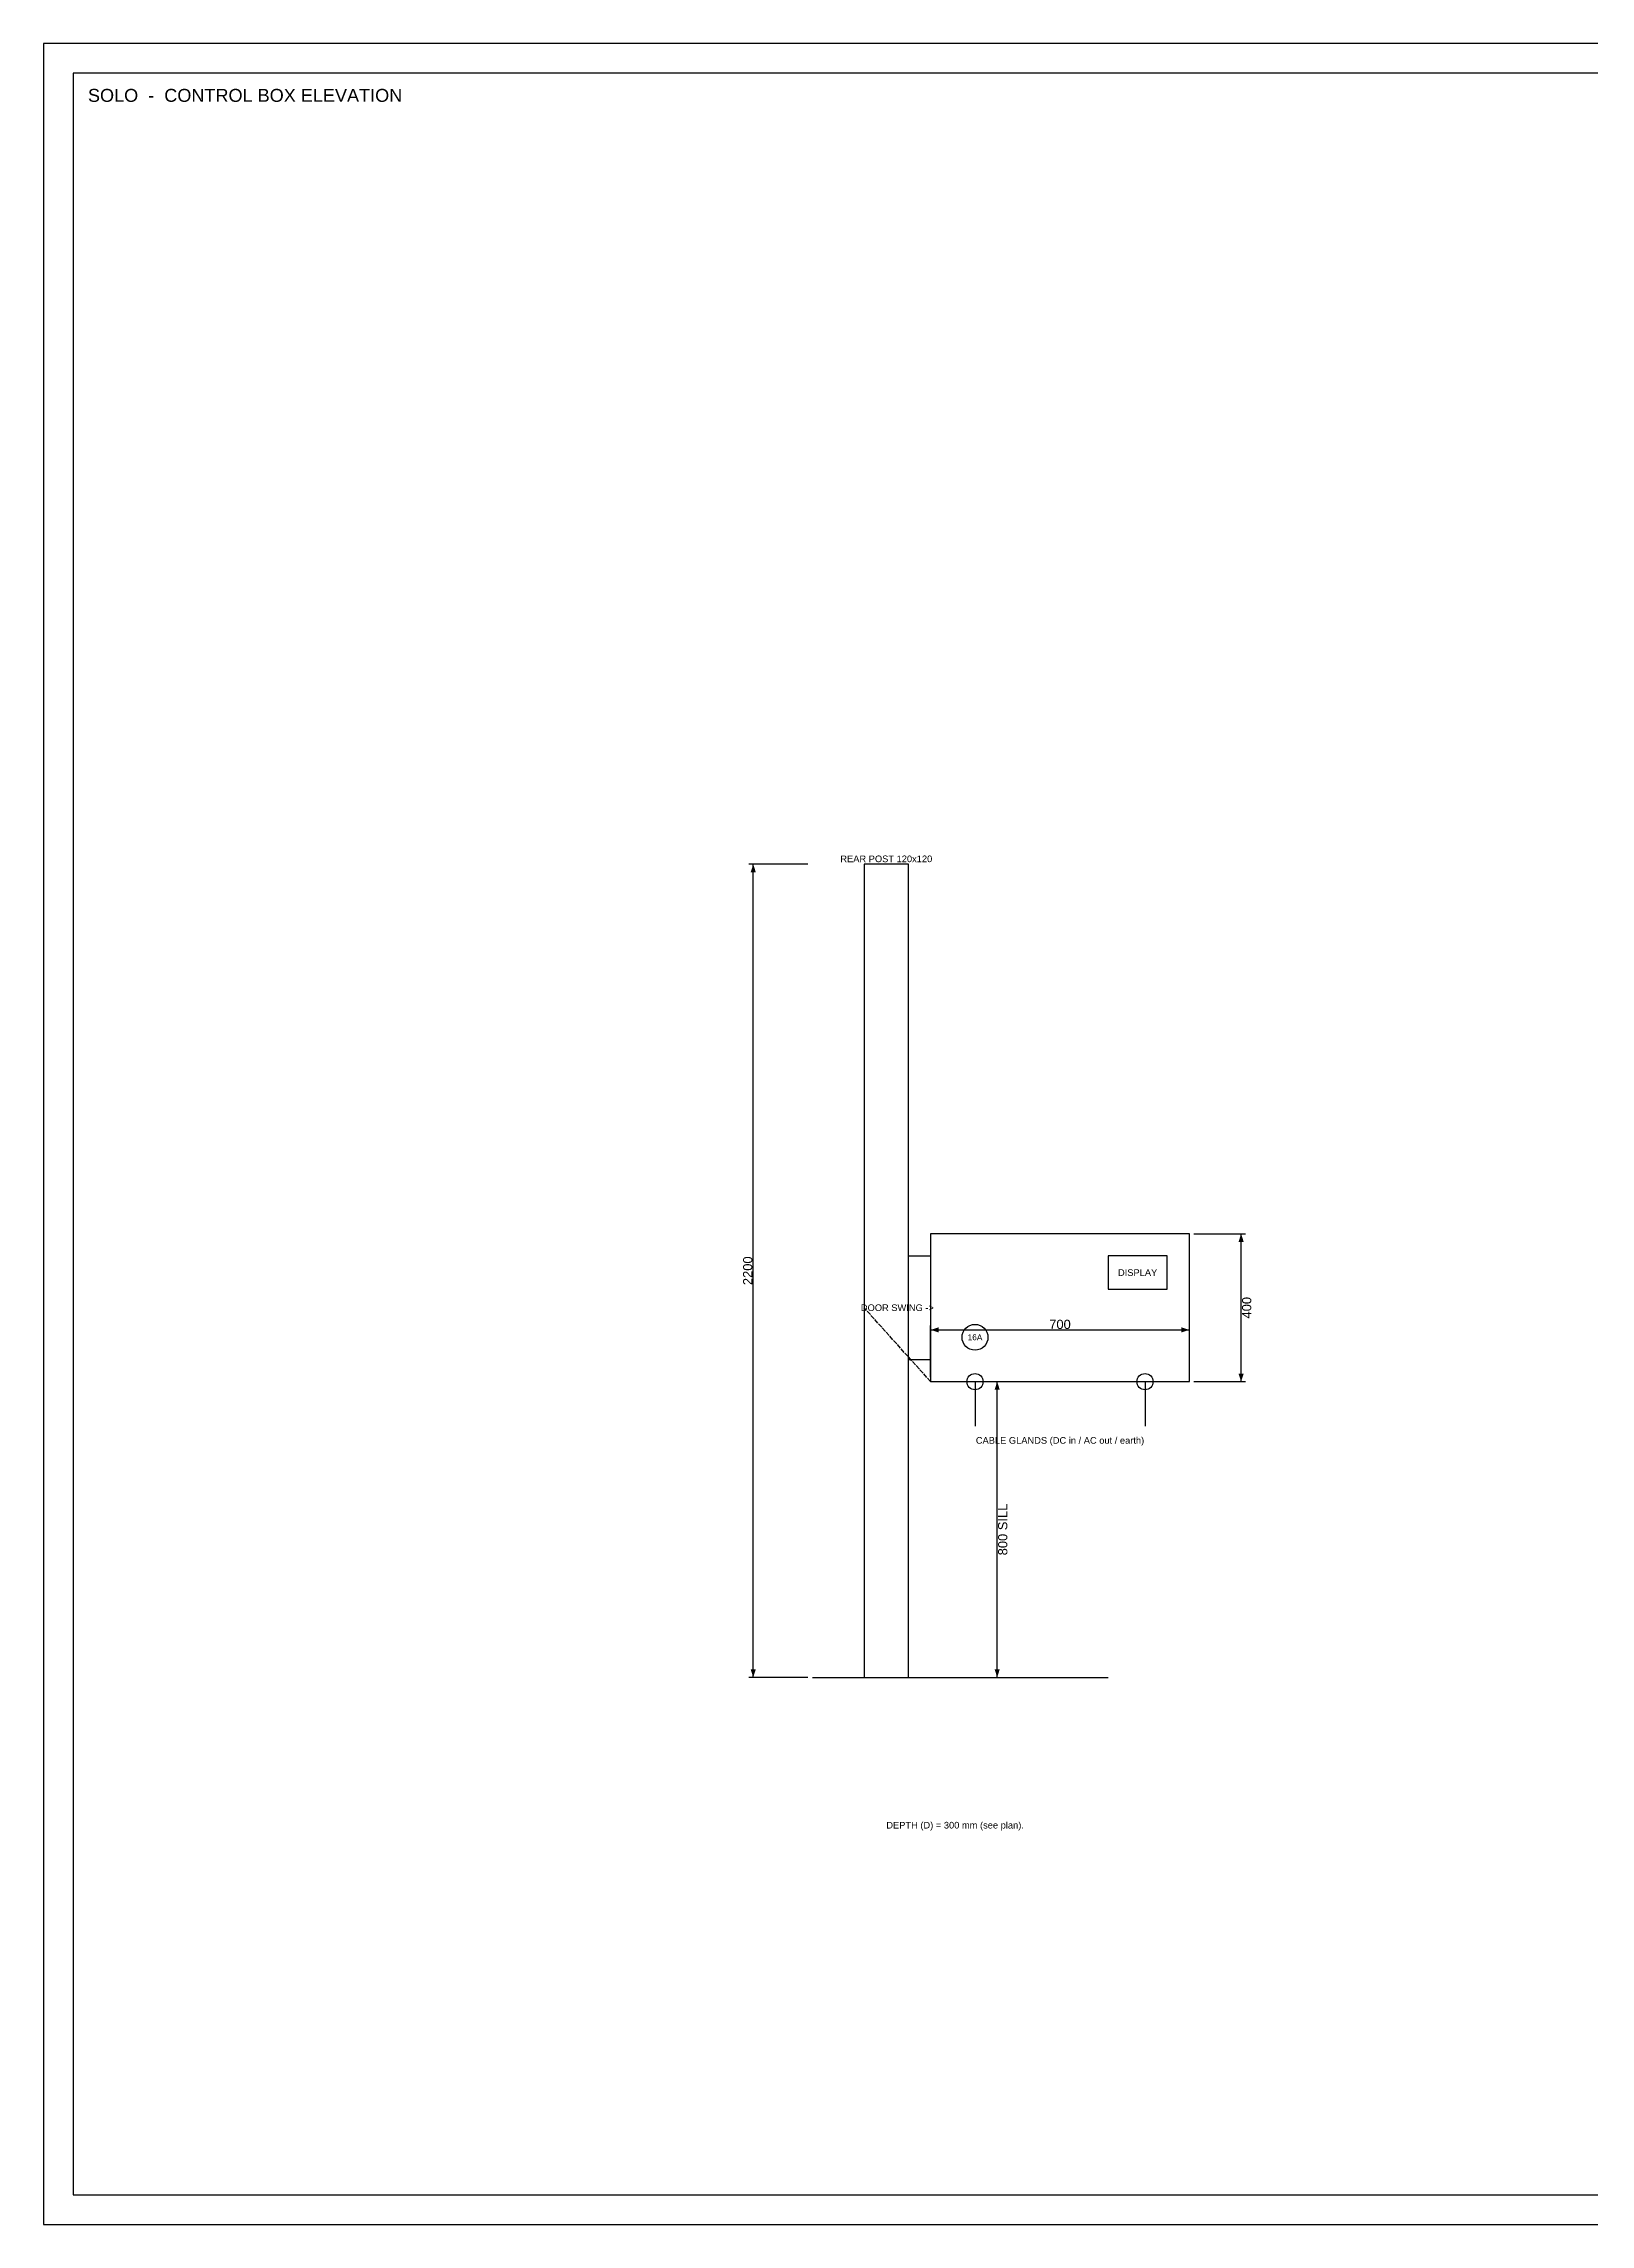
# Model space of a CAD drawing. Header units: millimetres. Extents: x 2 to 839, y 2 to 592.
# Drawn here: x 2 to 420, y 2 to 592 of the extents above; entities that cross this region are included whole.
import ezdxf
from ezdxf.enums import TextEntityAlignment as Align

# ---------------------------------------------------------------- set-up
doc = ezdxf.new("R2010")
doc.units = ezdxf.units.MM
doc.linetypes.add('DASHED', pattern=[1.524, 1.27, -0.254])
for name, color, linetype in [('ANCHOR', 1, 'CONTINUOUS'), ('BORDER', 7, 'CONTINUOUS'), ('CTRLBOX', 30, 'CONTINUOUS'), ('DIM', 8, 'CONTINUOUS'), ('GROUND', 8, 'CONTINUOUS'), ('HIDDEN', 252, 'DASHED'), ('STRUCT', 5, 'CONTINUOUS'), ('TEXT', 7, 'CONTINUOUS')]:
    doc.layers.add(name, color=color, linetype=linetype)
doc.styles.add('ARIAL', font='arial.ttf')

msp = doc.modelspace()

# ---------------------------------------------------------------- linework, layer by layer
at = {"layer": 'ANCHOR'}
for p, q in [((254, 230), (254, 218)), ((300, 230), (300, 218))]:
    msp.add_line(p, q, dxfattribs=at)
for centre in [(254, 230), (300, 230)]:
    msp.add_circle(centre, 2.2, dxfattribs=at)
at = {"layer": 'BORDER'}
for points in [[(2, 2), (839, 2), (839, 592), (2, 592)], [(10, 10), (831, 10), (831, 584), (10, 584)]]:
    msp.add_lwpolyline(points, close=True, dxfattribs=at)
at = {"layer": 'CTRLBOX'}
msp.add_lwpolyline([(242, 230), (312, 230), (312, 270), (242, 270)], close=True, dxfattribs=at)
at = {"layer": 'DIM'}
for p, q in [((208.8, 370), (192.8, 370)), ((194, 150), (194, 370)), ((313.2, 270), (327.2, 270)), ((326, 230), (326, 270)), ((242, 231.2), (242, 245.2)), ((242, 244), (312, 244)), ((312, 231.2), (312, 245.2)), ((243.2, 230), (261.2, 230)), ((260, 150), (260, 230)), ((313.2, 230), (327.2, 230)), ((208.8, 150), (192.8, 150)), ((243.2, 150), (261.2, 150))]:
    msp.add_line(p, q, dxfattribs=at)
for points in [[(194, 370), (193.296, 367.8), (194.704, 367.8)], [(326, 270), (325.296, 267.8), (326.704, 267.8)], [(242, 244), (244.2, 243.296), (244.2, 244.704)], [(312, 244), (309.8, 244.704), (309.8, 243.296)], [(326, 230), (326.704, 232.2), (325.296, 232.2)], [(260, 230), (259.296, 227.8), (260.704, 227.8)], [(194, 150), (194.704, 152.2), (193.296, 152.2)], [(260, 150), (260.704, 152.2), (259.296, 152.2)]]:
    msp.add_solid(points, dxfattribs=at)
at = {"layer": 'GROUND'}
msp.add_line((210, 150), (290, 150), dxfattribs=at)
at = {"layer": 'HIDDEN'}
msp.add_line((242, 230), (224, 250), dxfattribs=at)
at = {"layer": 'STRUCT'}
for p, q in [((236, 264), (242, 264)), ((236, 236), (242, 236))]:
    msp.add_line(p, q, dxfattribs=at)
for points in [[(224, 150), (236, 150), (236, 370), (224, 370)], [(290, 255), (306, 255), (306, 264), (290, 264)]]:
    msp.add_lwpolyline(points, close=True, dxfattribs=at)
msp.add_circle((254, 242), 3.5, dxfattribs=at)

# ---------------------------------------------------------------- texts
at = {"layer": 'TEXT', "style": 'ARIAL'}
for s, height, p in [('SOLO  -  CONTROL BOX ELEVATION', 3.5, (14, 578)), ('DEPTH (D) = 300 mm (see plan).', 1.8, (230, 110))]:
    msp.add_text(s, height=height, dxfattribs=at).set_placement(p, align=Align.MIDDLE_LEFT)
msp.add_text('REAR POST 120x120', height=1.8, dxfattribs=at).set_placement((230, 370), align=Align.BOTTOM_CENTER)
for s, p in [('2200', (192.5, 260)), ('400', (327.5, 250)), ('800 SILL', (261.5, 190))]:
    msp.add_text(s, height=2.5, rotation=90, dxfattribs=at).set_placement(p, align=Align.MIDDLE_CENTER)
for s, height, p in [('DISPLAY', 1.8, (298, 259.5)), ('DOOR SWING ->', 1.8, (233, 250)), ('16A', 1.6, (254, 242)), ('700', 2.5, (277, 245.5))]:
    msp.add_text(s, height=height, dxfattribs=at).set_placement(p, align=Align.MIDDLE_CENTER)
msp.add_text('CABLE GLANDS (DC in / AC out / earth)', height=1.8, dxfattribs=at).set_placement((277, 215), align=Align.TOP_CENTER)

doc.saveas('drawing.dxf')
